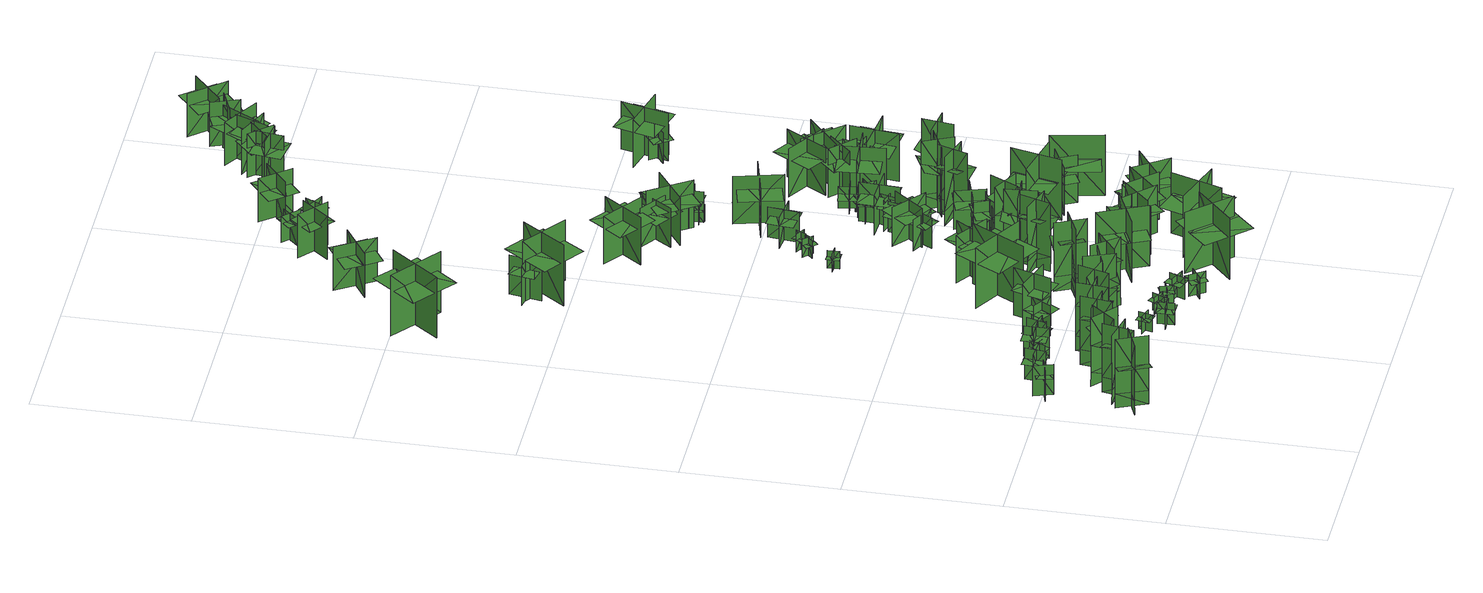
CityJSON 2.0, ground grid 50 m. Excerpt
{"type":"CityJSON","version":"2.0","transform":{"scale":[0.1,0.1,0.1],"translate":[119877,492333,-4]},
"CityObjects":{
"tree1":{"type":"SolitaryVegetationObject","geometry":[{"type":"MultiSurface","lod":"1","boundaries":[[[0,1,2]],[[0,2,3]],[[4,5,6]],[[4,6,7]],[[8,9,5]],[[8,5,4]],[[10,11,1]],[[10,1,0]],[[12,13,14]],[[12,14,15]],[[16,17,18]],[[16,18,19]]]}]},
"tree2":{"type":"SolitaryVegetationObject","geometry":[{"type":"MultiSurface","lod":"1","boundaries":[[[20,21,22]],[[20,22,23]],[[24,25,26]],[[24,26,27]],[[28,29,25]],[[28,25,24]],[[30,31,21]],[[30,21,20]],[[32,33,34]],[[32,34,35]],[[36,37,38]],[[36,38,39]]]}]},
"tree3":{"type":"SolitaryVegetationObject","geometry":[{"type":"MultiSurface","lod":"1","boundaries":[[[40,41,42]],[[40,42,43]],[[44,45,46]],[[44,46,47]],[[48,49,50]],[[48,50,51]],[[48,51,52]],[[48,52,53]]]}]},
"tree4":{"type":"SolitaryVegetationObject","geometry":[{"type":"MultiSurface","lod":"1","boundaries":[[[54,55,56]],[[54,56,57]],[[58,59,60]],[[58,60,61]],[[62,63,59]],[[62,59,58]],[[64,65,55]],[[64,55,54]],[[66,67,68]],[[66,68,69]],[[70,71,72]],[[70,72,73]]]}]},
"tree5":{"type":"SolitaryVegetationObject","geometry":[{"type":"MultiSurface","lod":"1","boundaries":[[[74,75,76]],[[74,76,77]],[[78,79,80]],[[78,80,81]],[[82,83,84]],[[82,84,85]],[[82,86,87]],[[82,87,83]]]}]},
"tree6":{"type":"SolitaryVegetationObject","geometry":[{"type":"MultiSurface","lod":"1","boundaries":[[[88,89,90]],[[88,90,91]],[[92,93,94]],[[92,94,95]],[[96,97,93]],[[96,93,92]],[[98,99,89]],[[98,89,88]],[[100,101,102]],[[100,102,103]],[[104,105,106]],[[104,106,107]]]}]},
"tree7":{"type":"SolitaryVegetationObject","geometry":[{"type":"MultiSurface","lod":"1","boundaries":[[[108,109,110]],[[108,110,111]],[[112,113,114]],[[112,114,115]],[[116,117,118]],[[116,118,119]],[[116,119,120]],[[116,120,121]]]}]},
"tree8":{"type":"SolitaryVegetationObject","geometry":[{"type":"MultiSurface","lod":"1","boundaries":[[[122,123,124]],[[122,124,125]],[[126,127,128]],[[126,128,129]],[[130,131,132]],[[130,132,133]],[[130,133,134]],[[130,134,135]]]}]},
"tree9":{"type":"SolitaryVegetationObject","geometry":[{"type":"MultiSurface","lod":"1","boundaries":[[[136,137,138]],[[136,138,139]],[[140,141,142]],[[140,142,143]],[[144,145,141]],[[144,141,140]],[[146,147,137]],[[146,137,136]],[[148,149,150]],[[148,150,151]],[[152,153,154]],[[152,154,155]]]}]},
"tree10":{"type":"SolitaryVegetationObject","geometry":[{"type":"MultiSurface","lod":"1","boundaries":[[[156,157,158]],[[156,158,159]],[[160,161,162]],[[160,162,163]],[[164,165,166]],[[164,166,167]],[[164,167,168]],[[164,168,169]]]}]},
"tree11":{"type":"SolitaryVegetationObject","geometry":[{"type":"MultiSurface","lod":"1","boundaries":[[[170,171,172]],[[170,172,173]],[[174,175,176]],[[174,176,177]],[[178,179,180]],[[178,180,181]],[[178,182,183]],[[178,183,179]]]}]},
"tree12":{"type":"SolitaryVegetationObject","geometry":[{"type":"MultiSurface","lod":"1","boundaries":[[[184,185,186]],[[184,186,187]],[[188,189,190]],[[188,190,191]],[[192,193,189]],[[192,189,188]],[[194,195,185]],[[194,185,184]],[[196,197,198]],[[196,198,199]],[[200,201,202]],[[200,202,203]]]}]},
"tree13":{"type":"SolitaryVegetationObject","geometry":[{"type":"MultiSurface","lod":"1","boundaries":[[[204,205,206]],[[204,206,207]],[[208,209,210]],[[208,210,211]],[[212,213,214]],[[212,214,215]],[[212,215,216]],[[212,216,217]]]}]},
"tree14":{"type":"SolitaryVegetationObject","geometry":[{"type":"MultiSurface","lod":"1","boundaries":[[[218,219,220]],[[218,220,221]],[[222,223,224]],[[222,224,225]],[[226,227,228]],[[226,228,229]],[[226,229,230]],[[226,230,231]]]}]},
"tree15":{"type":"SolitaryVegetationObject","geometry":[{"type":"MultiSurface","lod":"1","boundaries":[[[232,233,234]],[[232,234,235]],[[236,237,238]],[[236,238,239]],[[240,241,242]],[[240,242,243]],[[240,243,244]],[[240,244,245]]]}]},
"tree16":{"type":"SolitaryVegetationObject","geometry":[{"type":"MultiSurface","lod":"1","boundaries":[[[246,247,248]],[[246,248,249]],[[250,251,252]],[[250,252,253]],[[254,255,256]],[[254,256,257]],[[254,257,258]],[[254,258,259]]]}]},
"tree17":{"type":"SolitaryVegetationObject","geometry":[{"type":"MultiSurface","lod":"1","boundaries":[[[260,261,262]],[[260,262,263]],[[264,265,266]],[[264,266,267]],[[268,269,270]],[[268,270,271]],[[268,271,272]],[[268,272,273]]]}]},
"tree18":{"type":"SolitaryVegetationObject","geometry":[{"type":"MultiSurface","lod":"1","boundaries":[[[274,275,276]],[[274,276,277]],[[278,279,280]],[[278,280,281]],[[282,283,279]],[[282,279,278]],[[284,285,275]],[[284,275,274]],[[286,287,288]],[[286,288,289]],[[290,291,292]],[[290,292,293]]]}]},
"tree19":{"type":"SolitaryVegetationObject","geometry":[{"type":"MultiSurface","lod":"1","boundaries":[[[294,295,296]],[[294,296,297]],[[298,299,300]],[[298,300,301]],[[302,303,304]],[[302,304,305]],[[302,305,306]],[[302,306,307]]]}]},
"tree20":{"type":"SolitaryVegetationObject","geometry":[{"type":"MultiSurface","lod":"1","boundaries":[[[308,309,310]],[[308,310,311]],[[312,313,314]],[[312,314,315]],[[316,317,318]],[[316,318,319]],[[316,319,320]],[[316,320,321]]]}]},
"tree21":{"type":"SolitaryVegetationObject","geometry":[{"type":"MultiSurface","lod":"1","boundaries":[[[322,323,324]],[[322,324,325]],[[326,327,328]],[[326,328,329]],[[330,331,327]],[[330,327,326]],[[332,333,323]],[[332,323,322]],[[334,335,336]],[[334,336,337]],[[338,339,340]],[[338,340,341]]]}]},
"tree22":{"type":"SolitaryVegetationObject","geometry":[{"type":"MultiSurface","lod":"1","boundaries":[[[342,343,344]],[[342,344,345]],[[346,347,348]],[[346,348,349]],[[350,351,352]],[[350,352,353]],[[350,353,354]],[[350,354,355]]]}]},
"tree23":{"type":"SolitaryVegetationObject","geometry":[{"type":"MultiSurface","lod":"1","boundaries":[[[356,357,358]],[[356,358,359]],[[360,361,362]],[[360,362,363]],[[364,365,366]],[[364,366,367]],[[364,367,368]],[[364,368,369]]]}]},
"tree24":{"type":"SolitaryVegetationObject","geometry":[{"type":"MultiSurface","lod":"1","boundaries":[[[370,371,372]],[[370,372,373]],[[374,375,376]],[[374,376,377]],[[378,379,380]],[[378,380,381]],[[378,381,382]],[[378,382,383]]]}]},
"tree25":{"type":"SolitaryVegetationObject","geometry":[{"type":"MultiSurface","lod":"1","boundaries":[[[384,385,386]],[[384,386,387]],[[388,389,390]],[[388,390,391]],[[392,393,389]],[[392,389,388]],[[394,395,385]],[[394,385,384]],[[396,397,398]],[[396,398,399]],[[400,401,402]],[[400,402,403]]]}]},
"tree26":{"type":"SolitaryVegetationObject","geometry":[{"type":"MultiSurface","lod":"1","boundaries":[[[404,405,406]],[[404,406,407]],[[408,409,410]],[[408,410,411]],[[412,413,414]],[[412,414,415]],[[412,415,416]],[[412,416,417]]]}]},
"tree27":{"type":"SolitaryVegetationObject","geometry":[{"type":"MultiSurface","lod":"1","boundaries":[[[418,419,420]],[[418,420,421]],[[422,423,424]],[[422,424,425]],[[426,427,428]],[[426,428,429]],[[426,429,430]],[[426,430,431]]]}]},
"tree28":{"type":"SolitaryVegetationObject","geometry":[{"type":"MultiSurface","lod":"1","boundaries":[[[432,433,434]],[[432,434,435]],[[436,437,438]],[[436,438,439]],[[440,441,442]],[[440,442,443]],[[440,443,444]],[[440,444,445]]]}]},
"tree29":{"type":"SolitaryVegetationObject","geometry":[{"type":"MultiSurface","lod":"1","boundaries":[[[446,447,448]],[[446,448,449]],[[450,451,452]],[[450,452,453]],[[454,455,456]],[[454,456,457]],[[454,457,458]],[[454,458,459]]]}]},
"tree30":{"type":"SolitaryVegetationObject","geometry":[{"type":"MultiSurface","lod":"1","boundaries":[[[460,461,462]],[[460,462,463]],[[464,465,466]],[[464,466,467]],[[468,469,470]],[[468,470,471]],[[468,472,473]],[[468,473,469]]]}]},
"tree31":{"type":"SolitaryVegetationObject","geometry":[{"type":"MultiSurface","lod":"1","boundaries":[[[474,475,476]],[[474,476,477]],[[478,479,480]],[[478,480,481]],[[482,483,484]],[[482,484,485]],[[482,486,487]],[[482,487,483]]]}]},
"tree32":{"type":"SolitaryVegetationObject","geometry":[{"type":"MultiSurface","lod":"1","boundaries":[[[488,489,490]],[[488,490,491]],[[492,493,494]],[[492,494,495]],[[496,497,498]],[[496,498,499]],[[496,500,501]],[[496,501,497]]]}]},
"tree33":{"type":"SolitaryVegetationObject","geometry":[{"type":"MultiSurface","lod":"1","boundaries":[[[502,503,504]],[[502,504,505]],[[506,507,508]],[[506,508,509]],[[510,511,507]],[[510,507,506]],[[512,513,503]],[[512,503,502]],[[514,515,516]],[[514,516,517]],[[518,519,520]],[[518,520,521]]]}]},
"tree34":{"type":"SolitaryVegetationObject","geometry":[{"type":"MultiSurface","lod":"1","boundaries":[[[522,523,524]],[[522,524,525]],[[526,527,528]],[[526,528,529]],[[530,531,532]],[[530,532,533]],[[530,533,534]],[[530,534,535]]]}]},
"tree35":{"type":"SolitaryVegetationObject","geometry":[{"type":"MultiSurface","lod":"1","boundaries":[[[536,537,538]],[[536,538,539]],[[540,541,542]],[[540,542,543]],[[544,545,546]],[[544,546,547]],[[544,548,549]],[[544,549,545]]]}]},
"tree36":{"type":"SolitaryVegetationObject","geometry":[{"type":"MultiSurface","lod":"1","boundaries":[[[550,551,552]],[[550,552,553]],[[554,555,556]],[[554,556,557]],[[558,559,555]],[[558,555,554]],[[560,561,551]],[[560,551,550]],[[562,563,564]],[[562,564,565]],[[566,567,568]],[[566,568,569]]]}]},
"tree37":{"type":"SolitaryVegetationObject","geometry":[{"type":"MultiSurface","lod":"1","boundaries":[[[570,571,572]],[[570,572,573]],[[574,575,576]],[[574,576,577]],[[578,579,580]],[[578,580,581]],[[578,582,583]],[[578,583,579]]]}]},
"tree38":{"type":"SolitaryVegetationObject","geometry":[{"type":"MultiSurface","lod":"1","boundaries":[[[584,585,586]],[[584,586,587]],[[588,589,590]],[[588,590,591]],[[592,593,594]],[[592,594,595]],[[592,595,596]],[[592,596,597]]]}]},
"tree39":{"type":"SolitaryVegetationObject","geometry":[{"type":"MultiSurface","lod":"1","boundaries":[[[598,599,600]],[[598,600,601]],[[602,603,604]],[[602,604,605]],[[606,607,608]],[[606,608,609]],[[606,609,610]],[[606,610,611]]]}]},
"tree40":{"type":"SolitaryVegetationObject","geometry":[{"type":"MultiSurface","lod":"1","boundaries":[[[612,613,614]],[[612,614,615]],[[616,617,618]],[[616,618,619]],[[620,621,617]],[[620,617,616]],[[622,623,613]],[[622,613,612]],[[624,625,626]],[[624,626,627]],[[628,629,630]],[[628,630,631]]]}]},
"tree41":{"type":"SolitaryVegetationObject","geometry":[{"type":"MultiSurface","lod":"1","boundaries":[[[632,633,634]],[[632,634,635]],[[636,637,638]],[[636,638,639]],[[640,641,642]],[[640,642,643]],[[640,644,645]],[[640,645,641]]]}]},
"tree42":{"type":"SolitaryVegetationObject","geometry":[{"type":"MultiSurface","lod":"1","boundaries":[[[646,647,648]],[[646,648,649]],[[650,651,652]],[[650,652,653]],[[654,655,656]],[[654,656,657]],[[654,658,659]],[[654,659,655]]]}]},
"tree43":{"type":"SolitaryVegetationObject","geometry":[{"type":"MultiSurface","lod":"1","boundaries":[[[660,661,662]],[[660,662,663]],[[664,665,666]],[[664,666,667]],[[668,669,670]],[[668,670,671]],[[668,672,673]],[[668,673,669]]]}]},
"tree44":{"type":"SolitaryVegetationObject","geometry":[{"type":"MultiSurface","lod":"1","boundaries":[[[674,675,676]],[[674,676,677]],[[678,679,680]],[[678,680,681]],[[682,683,684]],[[682,684,685]],[[682,686,687]],[[682,687,683]]]}]},
"tree45":{"type":"SolitaryVegetationObject","geometry":[{"type":"MultiSurface","lod":"1","boundaries":[[[688,689,690]],[[688,690,691]],[[692,693,694]],[[692,694,695]],[[696,697,698]],[[696,698,699]],[[696,699,700]],[[696,700,701]]]}]},
"tree46":{"type":"SolitaryVegetationObject","geometry":[{"type":"MultiSurface","lod":"1","boundaries":[[[702,703,704]],[[702,704,705]],[[706,707,708]],[[706,708,709]],[[710,711,712]],[[710,712,713]],[[710,713,714]],[[710,714,715]]]}]},
"tree47":{"type":"SolitaryVegetationObject","geometry":[{"type":"MultiSurface","lod":"1","boundaries":[[[716,717,718]],[[716,718,719]],[[720,721,722]],[[720,722,723]],[[724,725,726]],[[724,726,727]],[[724,727,728]],[[724,728,729]]]}]},
"tree48":{"type":"SolitaryVegetationObject","geometry":[{"type":"MultiSurface","lod":"1","boundaries":[[[730,731,732]],[[730,732,733]],[[734,735,736]],[[734,736,737]],[[738,739,740]],[[738,740,741]],[[738,742,743]],[[738,743,739]]]}]},
"tree49":{"type":"SolitaryVegetationObject","geometry":[{"type":"MultiSurface","lod":"1","boundaries":[[[744,745,746]],[[744,746,747]],[[748,749,750]],[[748,750,751]],[[752,753,754]],[[752,754,755]],[[752,756,757]],[[752,757,753]]]}]},
"tree50":{"type":"SolitaryVegetationObject","geometry":[{"type":"MultiSurface","lod":"1","boundaries":[[[758,759,760]],[[758,760,761]],[[762,763,764]],[[762,764,765]],[[766,767,768]],[[766,768,769]],[[766,769,770]],[[766,770,771]]]}]},
"tree51":{"type":"SolitaryVegetationObject","geometry":[{"type":"MultiSurface","lod":"1","boundaries":[[[772,773,774]],[[772,774,775]],[[776,777,778]],[[776,778,779]],[[780,781,782]],[[780,782,783]],[[780,783,784]],[[780,784,785]]]}]},
"tree52":{"type":"SolitaryVegetationObject","geometry":[{"type":"MultiSurface","lod":"1","boundaries":[[[786,787,788]],[[786,788,789]],[[790,791,792]],[[790,792,793]],[[794,795,796]],[[794,796,797]],[[794,797,798]],[[794,798,799]]]}]},
"tree53":{"type":"SolitaryVegetationObject","geometry":[{"type":"MultiSurface","lod":"1","boundaries":[[[800,801,802]],[[800,802,803]],[[804,805,806]],[[804,806,807]],[[808,809,810]],[[808,810,811]],[[808,811,812]],[[808,812,813]]]}]},
"tree54":{"type":"SolitaryVegetationObject","geometry":[{"type":"MultiSurface","lod":"1","boundaries":[[[814,815,816]],[[814,816,817]],[[818,819,820]],[[818,820,821]],[[822,823,824]],[[822,824,825]],[[822,826,827]],[[822,827,823]]]}]},
"tree55":{"type":"SolitaryVegetationObject","geometry":[{"type":"MultiSurface","lod":"1","boundaries":[[[828,829,830]],[[828,830,831]],[[832,833,834]],[[832,834,835]],[[836,837,838]],[[836,838,839]],[[836,840,841]],[[836,841,837]]]}]},
"tree56":{"type":"SolitaryVegetationObject","geometry":[{"type":"MultiSurface","lod":"1","boundaries":[[[842,843,844]],[[842,844,845]],[[846,847,848]],[[846,848,849]],[[850,851,852]],[[850,852,853]],[[850,854,855]],[[850,855,851]]]}]},
"tree57":{"type":"SolitaryVegetationObject","geometry":[{"type":"MultiSurface","lod":"1","boundaries":[[[856,857,858]],[[856,858,859]],[[860,861,862]],[[860,862,863]],[[864,865,866]],[[864,866,867]],[[864,867,868]],[[864,868,869]]]}]},
"tree58":{"type":"SolitaryVegetationObject","geometry":[{"type":"MultiSurface","lod":"1","boundaries":[[[870,871,872]],[[870,872,873]],[[874,875,876]],[[874,876,877]],[[878,879,880]],[[878,880,881]],[[878,882,883]],[[878,883,879]]]}]},
"tree59":{"type":"SolitaryVegetationObject","geometry":[{"type":"MultiSurface","lod":"1","boundaries":[[[884,885,886]],[[884,886,887]],[[888,889,890]],[[888,890,891]],[[892,893,894]],[[892,894,895]],[[892,895,896]],[[892,896,897]]]}]},
"tree60":{"type":"SolitaryVegetationObject","geometry":[{"type":"MultiSurface","lod":"1","boundaries":[[[898,899,900]],[[898,900,901]],[[902,903,904]],[[902,904,905]],[[906,907,903]],[[906,903,902]],[[908,909,899]],[[908,899,898]],[[910,911,912]],[[910,912,913]],[[914,915,916]],[[914,916,917]]]}]},
"tree61":{"type":"SolitaryVegetationObject","geometry":[{"type":"MultiSurface","lod":"1","boundaries":[[[918,919,920]],[[918,920,921]],[[922,923,924]],[[922,924,925]],[[926,927,928]],[[926,928,929]],[[926,930,931]],[[926,931,927]]]}]},
"tree62":{"type":"SolitaryVegetationObject","geometry":[{"type":"MultiSurface","lod":"1","boundaries":[[[932,933,934]],[[932,934,935]],[[936,937,938]],[[936,938,939]],[[940,941,942]],[[940,942,943]],[[940,943,944]],[[940,944,945]]]}]},
"tree63":{"type":"SolitaryVegetationObject","geometry":[{"type":"MultiSurface","lod":"1","boundaries":[[[946,947,948]],[[946,948,949]],[[950,951,952]],[[950,952,953]],[[954,955,956]],[[954,956,957]],[[954,958,959]],[[954,959,955]]]}]},
"tree64":{"type":"SolitaryVegetationObject","geometry":[{"type":"MultiSurface","lod":"1","boundaries":[[[960,961,962]],[[960,962,963]],[[964,965,966]],[[964,966,967]],[[968,969,970]],[[968,970,971]],[[968,971,972]],[[968,972,973]]]}]},
"tree65":{"type":"SolitaryVegetationObject","geometry":[{"type":"MultiSurface","lod":"1","boundaries":[[[974,975,976]],[[974,976,977]],[[978,979,980]],[[978,980,981]],[[982,983,979]],[[982,979,978]],[[984,985,975]],[[984,975,974]],[[986,987,988]],[[986,988,989]],[[990,991,992]],[[990,992,993]]]}]},
"tree66":{"type":"SolitaryVegetationObject","geometry":[{"type":"MultiSurface","lod":"1","boundaries":[[[994,995,996]],[[994,996,997]],[[998,999,1000]],[[998,1000,1001]],[[1002,1003,999]],[[1002,999,998]],[[1004,1005,995]],[[1004,995,994]],[[994,995,1006]],[[994,1006,1007]],[[994,1008,1009]],[[994,1009,995]]]}]},
"tree67":{"type":"SolitaryVegetationObject","geometry":[{"type":"MultiSurface","lod":"1","boundaries":[[[1010,1011,1012]],[[1010,1012,1013]],[[1014,1015,1016]],[[1014,1016,1017]],[[1018,1019,1020]],[[1018,1020,1021]],[[1018,1021,1022]],[[1018,1022,1023]]]}]},
"tree68":{"type":"SolitaryVegetationObject","geometry":[{"type":"MultiSurface","lod":"1","boundaries":[[[1024,1025,1026]],[[1024,1026,1027]],[[1028,1029,1030]],[[1028,1030,1031]],[[1032,1033,1034]],[[1032,1034,1035]],[[1032,1035,1036]],[[1032,1036,1037]]]}]},
"tree69":{"type":"SolitaryVegetationObject","geometry":[{"type":"MultiSurface","lod":"1","boundaries":[[[1038,1039,1040]],[[1038,1040,1041]],[[1042,1043,1044]],[[1042,1044,1045]],[[1046,1047,1048]],[[1046,1048,1049]],[[1046,1050,1051]],[[1046,1051,1047]]]}]},
"tree70":{"type":"SolitaryVegetationObject","geometry":[{"type":"MultiSurface","lod":"1","boundaries":[[[1052,1053,1054]],[[1052,1054,1055]],[[1056,1057,1058]],[[1056,1058,1059]],[[1060,1061,1062]],[[1060,1062,1063]],[[1060,1063,1064]],[[1060,1064,1065]]]}]},
"tree71":{"type":"SolitaryVegetationObject","geometry":[{"type":"MultiSurface","lod":"1","boundaries":[[[1066,1067,1068]],[[1066,1068,1069]],[[1070,1071,1072]],[[1070,1072,1073]],[[1074,1075,1076]],[[1074,1076,1077]],[[1074,1077,1078]],[[1074,1078,1079]]]}]},
"tree72":{"type":"SolitaryVegetationObject","geometry":[{"type":"MultiSurface","lod":"1","boundaries":[[[1080,1081,1082]],[[1080,1082,1083]],[[1084,1085,1086]],[[1084,1086,1087]],[[1088,1089,1090]],[[1088,1090,1091]],[[1088,1091,1092]],[[1088,1092,1093]]]}]},
"tree73":{"type":"SolitaryVegetationObject","geometry":[{"type":"MultiSurface","lod":"1","boundaries":[[[1094,1095,1096]],[[1094,1096,1097]],[[1098,1099,1100]],[[1098,1100,1101]],[[1102,1103,1104]],[[1102,1104,1105]],[[1102,1105,1106]],[[1102,1106,1107]]]}]},
"tree74":{"type":"SolitaryVegetationObject","geometry":[{"type":"MultiSurface","lod":"1","boundaries":[[[1108,1109,1110]],[[1108,1110,1111]],[[1112,1113,1114]],[[1112,1114,1115]],[[1116,1117,1118]],[[1116,1118,1119]],[[1116,1119,1120]],[[1116,1120,1121]]]}]},
"tree75":{"type":"SolitaryVegetationObject","geometry":[{"type":"MultiSurface","lod":"1","boundaries":[[[1122,1123,1124]],[[1122,1124,1125]],[[1126,1127,1128]],[[1126,1128,1129]],[[1130,1131,1127]],[[1130,1127,1126]],[[1132,1133,1123]],[[1132,1123,1122]],[[1134,1135,1136]],[[1134,1136,1137]],[[1138,1139,1140]],[[1138,1140,1141]]]}]},
"tree76":{"type":"SolitaryVegetationObject","geometry":[{"type":"MultiSurface","lod":"1","boundaries":[[[1142,1143,1144]],[[1142,1144,1145]],[[1146,1147,1148]],[[1146,1148,1149]],[[1150,1151,1152]],[[1150,1152,1153]],[[1150,1151,1154]],[[1150,1154,1155]]]}]},
"tree77":{"type":"SolitaryVegetationObject","geometry":[{"type":"MultiSurface","lod":"1","boundaries":[[[1156,1157,1158]],[[1156,1158,1159]],[[1160,1161,1162]],[[1160,1162,1163]],[[1164,1165,1166]],[[1164,1166,1167]],[[1164,1167,1168]],[[1164,1168,1169]]]}]},
"tree78":{"type":"SolitaryVegetationObject","geometry":[{"type":"MultiSurface","lod":"1","boundaries":[[[1170,1171,1172]],[[1170,1172,1173]],[[1174,1175,1176]],[[1174,1176,1177]],[[1178,1179,1180]],[[1178,1180,1181]],[[1178,1182,1183]],[[1178,1183,1179]]]}]},
"tree79":{"type":"SolitaryVegetationObject","geometry":[{"type":"MultiSurface","lod":"1","boundaries":[[[1184,1185,1186]],[[1184,1186,1187]],[[1188,1189,1190]],[[1188,1190,1191]],[[1192,1193,1194]],[[1192,1194,1195]],[[1192,1195,1196]],[[1192,1196,1197]]]}]},
"tree80":{"type":"SolitaryVegetationObject","geometry":[{"type":"MultiSurface","lod":"1","boundaries":[[[1198,1199,1200]],[[1198,1200,1201]],[[1202,1203,1204]],[[1202,1204,1205]],[[1206,1207,1208]],[[1206,1208,1209]],[[1206,1209,1210]],[[1206,1210,1211]]]}]},
"tree81":{"type":"SolitaryVegetationObject","geometry":[{"type":"MultiSurface","lod":"1","boundaries":[[[1212,1213,1214]],[[1212,1214,1215]],[[1216,1217,1218]],[[1216,1218,1219]],[[1220,1221,1222]],[[1220,1222,1223]],[[1220,1223,1224]],[[1220,1224,1225]]]}]},
"tree82":{"type":"SolitaryVegetationObject","geometry":[{"type":"MultiSurface","lod":"1","boundaries":[[[1226,1227,1228]],[[1226,1228,1229]],[[1230,1231,1232]],[[1230,1232,1233]],[[1234,1235,1236]],[[1234,1236,1237]],[[1234,1237,1238]],[[1234,1238,1239]]]}]},
"tree83":{"type":"SolitaryVegetationObject","geometry":[{"type":"MultiSurface","lod":"1","boundaries":[[[1240,1241,1242]],[[1240,1242,1243]],[[1244,1245,1246]],[[1244,1246,1247]],[[1248,1249,1250]],[[1248,1250,1251]],[[1248,1252,1253]],[[1248,1253,1249]]]}]},
"tree84":{"type":"SolitaryVegetationObject","geometry":[{"type":"MultiSurface","lod":"1","boundaries":[[[1254,1255,1256]],[[1254,1256,1257]],[[1258,1259,1260]],[[1258,1260,1261]],[[1262,1263,1264]],[[1262,1264,1265]],[[1262,1265,1266]],[[1262,1266,1267]]]}]},
"tree85":{"type":"SolitaryVegetationObject","geometry":[{"type":"MultiSurface","lod":"1","boundaries":[[[1268,1269,1270]],[[1268,1270,1271]],[[1272,1273,1274]],[[1272,1274,1275]],[[1276,1277,1278]],[[1276,1278,1279]],[[1276,1280,1281]],[[1276,1281,1277]]]}]},
"tree86":{"type":"SolitaryVegetationObject","geometry":[{"type":"MultiSurface","lod":"1","boundaries":[[[1282,1283,1284]],[[1282,1284,1285]],[[1286,1287,1288]],[[1286,1288,1289]],[[1290,1291,1292]],[[1290,1292,1293]],[[1290,1294,1295]],[[1290,1295,1291]]]}]},
"tree87":{"type":"SolitaryVegetationObject","geometry":[{"type":"MultiSurface","lod":"1","boundaries":[[[1296,1297,1298]],[[1296,1298,1299]],[[1300,1301,1302]],[[1300,1302,1303]],[[1304,1305,1306]],[[1304,1306,1307]],[[1304,1308,1309]],[[1304,1309,1305]]]}]},
"tree88":{"type":"SolitaryVegetationObject","geometry":[{"type":"MultiSurface","lod":"1","boundaries":[[[1310,1311,1312]],[[1310,1312,1313]],[[1314,1315,1316]],[[1314,1316,1317]],[[1318,1319,1320]],[[1318,1320,1321]],[[1318,1321,1322]],[[1318,1322,1323]]]}]},
"tree89":{"type":"SolitaryVegetationObject","geometry":[{"type":"MultiSurface","lod":"1","boundaries":[[[1324,1325,1326]],[[1324,1326,1327]],[[1328,1329,1330]],[[1328,1330,1331]],[[1332,1333,1334]],[[1332,1334,1335]],[[1332,1336,1337]],[[1332,1337,1333]]]}]},
"tree90":{"type":"SolitaryVegetationObject","geometry":[{"type":"MultiSurface","lod":"1","boundaries":[[[1338,1339,1340]],[[1338,1340,1341]],[[1342,1343,1344]],[[1342,1344,1345]],[[1346,1347,1348]],[[1346,1348,1349]],[[1346,1349,1350]],[[1346,1350,1351]]]}]}
},
"vertices":[
[90,166,92],[50,261,92],[52,262,287],[92,167,287],[120,238,93],[25,198,93],[25,197,287],[121,237,287],[121,237,41],[25,197,41],[92,167,41],[52,262,41],[91,166,187],[51,262,187],[2,241,206],[43,146,206],[57,249,218],[87,177,218],[123,193,229],[93,264,229],
[136,318,92],[114,216,92],[113,217,286],[134,318,286],[70,275,92],[171,254,92],[172,255,286],[70,276,286],[70,276,40],[172,255,40],[134,318,40],[113,217,40],[135,318,187],[113,217,187],[165,206,205],[186,307,205],[116,230,217],[132,307,217],[93,314,228],[78,238,228],
[125,465,17],[106,526,17],[106,526,125],[125,465,125],[144,502,17],[144,502,125],[84,484,125],[84,484,17],[142,501,90],[135,527,90],[86,512,90],[94,487,90],[101,461,90],[150,476,90],
[237,290,89],[159,357,89],[160,359,284],[238,291,284],[232,368,90],[164,289,90],[165,289,284],[232,368,284],[232,368,38],[165,289,38],[238,291,38],[160,359,38],[238,291,185],[159,358,185],[125,318,203],[204,251,203],[170,349,215],[230,299,215],[255,329,226],[195,379,226],
[229,530,16],[163,536,16],[163,536,127],[229,530,127],[196,569,16],[190,503,16],[190,503,127],[196,569,127],[196,569,91],[190,503,91],[226,500,91],[232,566,91],[160,573,91],[154,506,91],
[280,414,87],[266,312,87],[264,312,281],[278,414,281],[217,367,87],[320,353,87],[320,354,281],[217,368,281],[217,368,35],[320,354,35],[278,414,35],[264,312,35],[279,414,182],[265,312,182],[317,304,201],[331,407,201],[266,326,212],[277,403,212],[238,408,223],[228,331,223],
[216,548,15],[271,541,15],[271,541,92],[216,548,92],[239,519,15],[246,574,15],[246,574,92],[239,519,92],[239,519,71],[266,515,71],[273,570,71],[246,574,71],[218,577,71],[211,523,71],
[276,522,14],[295,573,14],[295,573,91],[276,522,91],[309,537,14],[258,556,14],[258,556,91],[309,537,91],[309,537,69],[319,562,69],[268,582,69],[258,556,69],[248,531,69],[299,511,69],
[356,443,84],[346,340,84],[345,340,279],[354,443,279],[295,393,85],[399,384,85],[399,385,279],[295,394,279],[295,394,33],[399,385,33],[354,443,33],[345,340,33],[355,443,179],[345,340,179],[398,335,198],[407,438,198],[347,354,210],[353,431,210],[314,435,221],[307,357,221],
[324,596,14],[324,518,14],[324,518,122],[324,596,122],[287,559,14],[365,560,14],[365,560,122],[287,559,122],[287,559,92],[287,521,92],[365,521,92],[365,560,92],[364,598,92],[287,598,92],
[367,596,15],[350,532,15],[350,532,125],[367,596,125],[323,570,15],[387,552,15],[387,552,125],[323,570,125],[323,570,89],[387,552,89],[397,587,89],[333,605,89],[313,535,89],[377,518,89],
[487,385,84],[387,414,84],[388,415,279],[487,386,279],[450,453,84],[420,354,84],[421,354,279],[450,453,279],[450,453,32],[421,354,32],[487,386,32],[388,415,32],[487,386,179],[388,415,179],[373,364,198],[472,335,198],[401,411,210],[476,389,210],[487,427,220],[412,449,220],
[381,541,16],[386,585,16],[386,585,78],[381,541,78],[404,559,16],[360,565,16],[360,565,78],[404,559,78],[404,559,60],[407,581,60],[363,587,60],[360,565,60],[357,543,60],[401,537,60],
[524,252,35],[481,263,35],[481,263,96],[524,252,96],[509,278,35],[498,235,35],[498,235,96],[509,278,96],[509,278,79],[488,283,79],[477,240,79],[498,235,79],[520,230,79],[530,272,79],
[442,574,17],[399,564,17],[399,564,79],[442,574,79],[417,590,17],[428,547,17],[428,547,79],[417,590,79],[417,590,61],[396,585,61],[406,542,61],[428,547,61],[449,552,61],[439,595,61],
[562,177,26],[562,232,26],[562,232,103],[562,177,103],[588,203,26],[533,202,26],[533,202,103],[588,203,103],[588,203,81],[588,230,81],[533,230,81],[533,202,81],[533,175,81],[589,175,81],
[435,588,16],[501,548,16],[501,548,124],[435,588,124],[446,538,16],[487,604,16],[487,604,124],[446,538,124],[446,538,94],[479,518,94],[520,584,94],[487,604,94],[454,624,94],[413,558,94],
[568,415,86],[471,380,86],[470,381,280],[568,417,280],[498,449,86],[533,351,86],[534,352,280],[498,449,280],[498,449,34],[534,352,34],[568,417,34],[470,381,34],[568,416,181],[471,381,181],[489,331,199],[586,367,199],[484,386,211],[557,413,211],[543,450,222],[470,423,222],
[621,257,34],[601,217,34],[601,217,96],[621,257,96],[593,247,34],[633,228,34],[633,228,96],[593,247,96],[593,247,78],[583,227,78],[623,208,78],[633,228,78],[642,248,78],[603,267,78],
[503,548,15],[542,670,15],[542,670,186],[503,548,186],[576,586,15],[576,586,186],[454,625,186],[454,625,15],[576,586,132],[592,637,132],[495,668,132],[479,617,132],[462,566,132],[560,535,132],
[563,439,87],[627,358,87],[626,357,281],[562,438,281],[554,361,87],[635,425,87],[634,426,281],[553,362,281],[553,362,35],[634,426,35],[562,438,35],[626,357,35],[562,438,182],[626,357,182],[668,390,201],[604,471,201],[618,368,212],[569,429,212],[538,404,223],[587,343,223],
[686,231,34],[644,216,34],[644,216,95],[686,231,95],[659,243,34],[674,202,34],[674,202,95],[659,243,95],[659,243,78],[638,236,78],[653,194,78],[674,202,78],[695,209,78],[680,251,78],
[721,224,32],[699,173,32],[699,173,109],[721,224,109],[687,210,32],[737,189,32],[737,189,109],[687,210,109],[687,210,87],[676,185,87],[727,163,87],[737,189,87],[748,214,87],[697,236,87],
[724,166,28],[755,120,28],[755,120,105],[724,166,105],[717,130,28],[763,161,28],[763,161,105],[717,130,105],[717,130,84],[733,107,84],[778,138,84],[763,161,84],[747,184,84],[701,152,84],
[673,571,81],[715,477,81],[714,476,276],[671,571,276],[644,498,82],[739,541,82],[739,542,276],[644,499,276],[644,499,30],[739,542,30],[671,571,30],[714,476,30],[672,571,176],[714,477,176],[762,498,195],[720,593,195],[708,489,207],[676,560,207],[640,544,218],[673,473,218],
[598,652,10],[698,826,10],[698,826,228],[598,652,228],[736,691,10],[562,791,10],[562,791,228],[736,691,228],[729,695,167],[772,771,167],[613,863,167],[569,787,167],[525,711,167],[685,619,167],
[225,2373,16],[67,2497,16],[67,2497,234],[225,2373,234],[206,2515,16],[83,2357,16],[83,2357,234],[206,2515,234],[201,2509,173],[132,2563,173],[19,2418,173],[88,2364,173],[157,2310,173],[270,2454,173],
[667,793,14],[724,781,14],[724,781,92],[667,793,92],[687,762,14],[687,762,92],[700,819,92],[700,819,14],[687,762,67],[711,757,67],[721,802,67],[697,808,67],[674,813,67],[664,767,67],
[850,203,26],[969,73,26],[969,73,245],[850,203,245],[844,63,26],[973,182,26],[973,182,245],[844,63,245],[848,186,174],[789,130,174],[910,2,174],[969,58,174],[1028,114,174],[907,242,174],
[771,351,26],[925,420,26],[925,420,244],[771,351,244],[870,314,26],[870,314,244],[801,468,244],[801,468,26],[778,362,160],[913,422,160],[885,484,160],[751,424,160],[807,297,160],[942,357,160],
[697,782,10],[771,889,10],[771,889,182],[697,782,182],[798,802,10],[691,875,10],[691,875,182],[798,802,182],[704,792,138],[771,889,138],[729,919,138],[661,821,138],[746,762,138],[813,860,138],
[412,2120,16],[308,2140,16],[308,2140,157],[412,2120,157],[365,2189,16],[344,2085,16],[344,2085,157],[365,2189,157],[403,2121,120],[308,2140,120],[300,2099,120],[395,2080,120],[411,2163,120],[316,2182,120],
[817,702,77],[785,603,77],[783,604,272],[815,702,272],[747,667,78],[845,634,78],[846,635,272],[747,668,272],[747,668,26],[846,635,26],[815,702,26],[783,604,26],[816,702,172],[784,604,172],[834,587,191],[866,686,191],[788,617,203],[812,691,203],[774,703,214],[751,629,214],
[331,2015,16],[435,2158,16],[435,2158,235],[331,2015,235],[470,2037,16],[327,2140,16],[327,2140,235],[470,2037,235],[348,2016,164],[415,1970,164],[515,2114,164],[449,2161,164],[382,2207,164],[281,2063,164],
[866,371,26],[996,394,26],[996,394,197],[866,371,197],[934,324,26],[934,324,197],[911,454,197],[911,454,26],[873,377,131],[987,398,131],[978,451,131],[864,430,131],[883,323,131],[997,343,131],
[789,707,74],[892,714,74],[893,713,269],[789,705,269],[848,655,75],[840,758,75],[840,758,269],[847,655,269],[847,655,23],[840,758,23],[789,705,23],[893,713,23],[789,706,169],[893,713,169],[889,766,188],[785,758,188],[878,712,200],[801,706,200],[804,667,210],[881,673,210],
[685,1272,20],[685,1234,20],[685,1234,83],[685,1272,83],[665,1252,20],[703,1252,20],[703,1252,83],[665,1252,83],[665,1252,62],[703,1252,62],[703,1272,62],[665,1272,62],[665,1231,62],[703,1231,62],
[1062,286,27],[1005,119,27],[1005,119,246],[1062,286,246],[936,224,27],[1103,168,27],[1103,168,246],[936,224,246],[1046,280,175],[969,305,175],[915,137,175],[993,112,175],[1070,87,175],[1124,255,175],
[256,2710,34],[333,2589,34],[333,2589,190],[256,2710,190],[235,2609,34],[356,2687,34],[356,2687,190],[235,2609,190],[240,2613,146],[274,2560,146],[385,2631,146],[351,2683,146],[317,2736,146],[206,2665,146],
[935,738,73],[843,786,73],[844,787,267],[935,739,267],[912,813,73],[864,721,73],[864,720,267],[912,812,267],[912,812,21],[864,720,21],[935,739,21],[844,787,21],[935,739,168],[843,787,168],[819,740,186],[911,692,186],[856,780,198],[925,745,198],[943,780,209],[874,815,209],
[966,421,25],[1060,328,25],[1060,328,197],[966,421,197],[967,339,25],[967,339,197],[1060,433,197],[1060,433,25],[975,419,131],[1057,338,131],[1095,376,131],[1013,457,131],[936,380,131],[1018,298,131],
[730,1357,19],[756,1329,19],[756,1329,82],[730,1357,82],[729,1327,19],[757,1353,19],[757,1353,82],[729,1327,82],[729,1327,62],[757,1353,62],[743,1368,62],[715,1343,62],[743,1312,62],[771,1338,62],
[892,1054,19],[851,982,19],[851,982,129],[892,1054,129],[829,1035,19],[901,995,19],[901,995,129],[829,1035,129],[888,1048,100],[851,982,100],[880,966,100],[917,1032,100],[860,1064,100],[823,997,100],
[752,1380,21],[785,1362,21],[785,1362,84],[752,1380,84],[760,1352,21],[778,1385,21],[778,1385,84],[760,1352,84],[760,1352,63],[778,1385,63],[760,1395,63],[742,1362,63],[778,1342,63],[797,1375,63],
[918,865,20],[958,773,20],[958,773,158],[918,865,158],[893,803,20],[985,842,20],[985,842,158],[893,803,158],[893,803,120],[913,758,120],[1005,797,120],[985,842,120],[965,888,120],[874,849,120],
[595,1829,19],[688,1956,19],[688,1956,190],[595,1829,190],[706,1847,19],[579,1940,19],[579,1940,190],[706,1847,190],[701,1851,142],[741,1907,142],[624,1992,142],[584,1936,142],[543,1881,142],[660,1796,142],
[937,1111,17],[855,1012,17],[855,1012,157],[937,1111,157],[845,1102,17],[945,1019,17],[945,1019,157],[845,1102,157],[849,1098,118],[813,1055,118],[905,979,118],[941,1023,118],[976,1066,118],[885,1142,118],
[1052,339,24],[1148,430,24],[1148,430,195],[1052,339,195],[1135,337,24],[1135,337,195],[1044,433,195],[1044,433,24],[1054,348,129],[1138,428,129],[1101,467,129],[1017,387,129],[1093,308,129],[1177,387,129],
[945,1084,18],[882,1104,18],[882,1104,128],[945,1084,128],[921,1129,18],[901,1066,18],[901,1066,128],[921,1129,128],[921,1129,92],[901,1066,92],[936,1055,92],[956,1118,92],[887,1140,92],[867,1077,92],
[822,1481,18],[810,1382,18],[810,1382,127],[822,1481,127],[766,1436,18],[866,1425,18],[866,1425,127],[766,1436,127],[770,1436,97],[765,1392,97],[857,1382,97],[862,1425,97],[866,1469,97],[775,1479,97],
[441,2763,74],[353,2838,74],[353,2838,229],[441,2763,229],[435,2837,74],[435,2837,229],[360,2749,229],[360,2749,74],[435,2837,180],[398,2869,180],[338,2798,180],[375,2767,180],[412,2735,180],[472,2806,180],
[938,873,20],[1033,902,20],[1033,902,159],[938,873,159],[997,841,20],[967,937,20],[967,937,159],[997,841,159],[997,841,120],[1044,856,120],[1015,951,120],[967,937,120],[920,922,120],[949,827,120],
[689,1848,20],[795,1776,20],[795,1776,160],[689,1848,160],[707,1758,20],[780,1864,20],[780,1864,160],[707,1758,160],[710,1762,121],[756,1731,121],[823,1828,121],[777,1860,121],[730,1892,121],[663,1794,121],
[941,1100,16],[960,1164,16],[960,1164,127],[941,1100,127],[986,1125,16],[922,1143,16],[922,1143,127],[986,1125,127],[986,1125,91],[922,1143,91],[912,1108,91],[976,1090,91],[996,1160,91],[932,1178,91],
[1146,425,22],[1222,316,22],[1222,316,193],[1146,425,193],[1132,343,22],[1132,343,193],[1240,419,193],[1240,419,22],[1155,421,127],[1221,326,127],[1265,357,127],[1199,452,127],[1109,389,127],[1175,294,127],
[1078,626,21],[1117,790,21],[1117,790,239],[1078,626,239],[1168,682,21],[1168,682,239],[1004,721,239],[1004,721,21],[1074,638,155],[1108,781,155],[1041,797,155],[1008,654,155],[1143,622,155],[1177,765,155],
[961,1100,15],[967,1229,15],[967,1229,155],[961,1100,155],[1029,1163,15],[900,1169,15],[900,1169,155],[1029,1163,155],[1024,1163,116],[1026,1220,116],[908,1225,116],[905,1169,116],[903,1112,116],[1021,1107,116],
[424,2853,72],[473,2904,72],[473,2904,166],[424,2853,166],[480,2854,72],[429,2904,72],[429,2904,166],[480,2854,166],[428,2858,141],[473,2904,141],[454,2923,141],[408,2877,141],[448,2838,141],[493,2884,141],
[851,1821,20],[722,1732,20],[722,1732,191],[851,1821,191],[740,1840,20],[830,1711,20],[830,1711,191],[740,1840,191],[744,1835,143],[687,1796,143],[770,1677,143],[826,1716,143],[883,1755,143],[801,1874,143],
[1051,1002,72],[1018,903,72],[1016,904,267],[1049,1002,267],[981,967,73],[1079,934,73],[1079,935,267],[981,968,267],[981,968,21],[1079,935,21],[1049,1002,21],[1016,904,21],[1050,1002,167],[1017,904,167],[1067,887,186],[1100,985,186],[1021,917,198],[1045,991,198],[1008,1003,209],[984,929,209],
[953,1207,16],[1012,1212,16],[1012,1212,94],[953,1207,94],[989,1177,16],[984,1236,16],[984,1236,94],[989,1177,94],[958,1207,74],[1012,1212,74],[1010,1235,74],[956,1231,74],[960,1184,74],[1014,1188,74],
[876,1600,16],[916,1448,16],[916,1448,187],[876,1600,187],[820,1502,16],[973,1542,16],[973,1542,187],[820,1502,187],[827,1504,140],[844,1437,140],[984,1474,140],[966,1541,140],[949,1607,140],[809,1571,140],
[1105,623,21],[1224,681,21],[1224,681,192],[1105,623,192],[1184,597,21],[1184,597,192],[1125,716,192],[1125,716,21],[1110,631,126],[1214,682,126],[1190,731,126],[1087,680,126],[1135,581,126],[1238,632,126],
[865,1684,22],[859,1720,22],[859,1720,84],[865,1684,84],[879,1704,22],[879,1704,84],[843,1698,84],[843,1698,22],[877,1704,64],[875,1718,64],[847,1714,64],[849,1699,64],[851,1684,64],[880,1689,64],
[1033,988,69],[1127,1033,69],[1127,1031,263],[1034,987,263],[1107,962,69],[1062,1055,69],[1061,1055,263],[1106,961,263],[1106,961,17],[1061,1055,17],[1034,987,17],[1127,1031,17],[1034,987,164],[1127,1032,164],[1104,1080,183],[1011,1035,183],[1114,1026,194],[1044,992,194],[1062,956,205],[1131,990,205],
[990,1193,70],[1037,1230,70],[1018,1254,70],[971,1217,70],[994,1234,70],[1031,1187,70],[1034,1189,124],[997,1236,124],[997,1236,15],[1034,1189,15],[992,1191,15],[1038,1228,15],[1037,1230,124],[990,1193,124],[1009,1169,70],[1056,1206,70],
[861,1686,21],[864,1767,21],[864,1767,130],[861,1686,130],[899,1721,21],[899,1721,130],[818,1724,130],[818,1724,21],[899,1721,95],[900,1755,95],[835,1758,95],[834,1724,95],[833,1690,95],[898,1687,95],
[1015,1239,18],[1023,1239,18],[1023,1250,18],[1015,1250,18],[1019,1239,23],[1019,1239,14],[1019,1250,14],[1019,1250,23],[1015,1246,19],[1015,1246,22],[1024,1246,22],[1023,1246,18],[1023,1246,15],[1015,1246,15],
[1238,523,21],[1205,689,21],[1205,689,239],[1238,523,239],[1295,611,21],[1295,611,239],[1130,579,239],[1130,579,21],[1229,533,155],[1200,677,155],[1133,663,155],[1162,519,155],[1298,546,155],[1270,690,155],
[1031,1237,18],[1031,1237,95],[1022,1303,95],[1022,1303,18],[996,1265,18],[996,1265,95],[1059,1274,95],[1059,1274,18],[986,1263,70],[991,1230,70],[1070,1242,70],[1065,1275,70],[1060,1308,70],[981,1297,70],
[960,1535,17],[918,1582,17],[918,1582,125],[960,1535,125],[962,1577,17],[962,1577,125],[915,1535,125],[915,1535,17],[960,1575,90],[943,1595,90],[905,1561,90],[923,1541,90],[940,1522,90],[978,1556,90],
[933,1563,18],[946,1605,18],[946,1605,80],[933,1563,80],[959,1576,18],[917,1590,18],[917,1590,80],[959,1576,80],[959,1576,62],[966,1597,62],[924,1611,62],[917,1590,62],[910,1569,62],[952,1555,62],
[975,1599,18],[950,1562,18],[950,1562,80],[975,1599,80],[946,1594,18],[983,1569,18],[983,1569,80],[946,1594,80],[946,1594,62],[934,1575,62],[970,1550,62],[983,1569,62],[995,1587,62],[958,1612,62],
[592,2853,15],[651,2822,15],[651,2822,107],[592,2853,107],[605,2811,15],[636,2869,15],[636,2869,107],[605,2811,107],[605,2811,81],[634,2795,81],[665,2853,81],[636,2869,81],[607,2885,81],[575,2826,81],
[1124,1039,70],[1227,1023,70],[1226,1022,265],[1124,1037,265],[1170,976,71],[1186,1078,71],[1185,1078,265],[1170,976,265],[1170,976,19],[1185,1078,19],[1124,1037,19],[1226,1022,19],[1124,1038,165],[1227,1022,165],[1234,1075,184],[1132,1090,184],[1212,1024,196],[1136,1035,196],[1130,997,207],[1207,986,207],
[559,2917,49],[650,2991,49],[650,2991,206],[559,2917,206],[638,2909,49],[564,3001,49],[564,3001,206],[638,2909,206],[561,2914,154],[652,2988,154],[615,3034,154],[524,2960,154],[682,2951,154],[591,2878,154],
[1123,1175,13],[1112,1332,13],[1112,1332,183],[1123,1175,183],[1196,1261,13],[1039,1249,13],[1039,1249,183],[1196,1261,183],[1190,1260,136],[1185,1329,136],[1040,1318,136],[1045,1250,136],[1050,1181,136],[1195,1192,136],
[1157,1273,12],[1083,1346,12],[1083,1346,186],[1157,1273,186],[1157,1353,12],[1083,1279,12],[1083,1279,186],[1157,1353,186],[1157,1353,129],[1083,1279,129],[1123,1238,129],[1197,1312,129],[1116,1393,129],[1042,1319,129],
[1064,1464,12],[1198,1382,12],[1198,1382,183],[1064,1464,183],[1091,1355,12],[1173,1490,12],[1173,1490,183],[1091,1355,183],[1095,1361,136],[1153,1325,136],[1229,1448,136],[1170,1484,136],[1111,1520,136],[1036,1397,136],
[1170,1221,13],[1196,1323,13],[1196,1323,153],[1170,1221,153],[1228,1256,13],[1228,1256,153],[1127,1282,153],[1127,1282,13],[1228,1256,109],[1239,1298,109],[1158,1319,109],[1147,1277,109],[1136,1234,109],[1217,1213,109],
[1233,1309,10],[1215,1153,10],[1215,1153,181],[1233,1309,181],[1146,1239,10],[1302,1220,10],[1302,1220,181],[1146,1239,181],[1152,1238,134],[1144,1170,134],[1288,1153,134],[1296,1221,134],[1304,1289,134],[1160,1307,134],
[1129,1440,11],[1230,1320,11],[1230,1320,182],[1129,1440,182],[1120,1328,11],[1241,1430,11],[1241,1430,182],[1120,1328,182],[1125,1332,135],[1170,1279,135],[1280,1373,135],[1236,1425,135],[1191,1478,135],[1081,1385,135],
[1162,1870,19],[1216,1909,19],[1216,1909,129],[1162,1870,129],[1213,1863,19],[1174,1916,19],[1174,1916,129],[1213,1863,129],[1213,1863,94],[1174,1916,94],[1144,1895,94],[1183,1841,94],[1242,1884,94],[1203,1938,94],
[1182,1858,17],[1221,2010,17],[1221,2010,188],[1182,1858,188],[1278,1916,17],[1126,1955,17],[1126,1955,188],[1278,1916,188],[1272,1917,140],[1289,1984,140],[1149,2020,140],[1132,1954,140],[1114,1887,140],[1255,1851,140],
[888,3076,6],[875,2982,6],[875,2982,164],[888,3076,164],[830,3032,6],[924,3019,6],[924,3019,164],[830,3032,164],[830,3032,113],[924,3019,113],[931,3070,113],[837,3083,113],[823,2981,113],[916,2967,113],
[929,3023,6],[866,3093,6],[866,3093,164],[929,3023,164],[933,3095,6],[862,3032,6],[862,3032,164],[933,3095,164],[933,3095,113],[862,3032,113],[897,2993,113],[967,3057,113],[898,3134,113],[827,3071,113],
[969,3149,5],[924,3040,5],[924,3040,162],[969,3149,162],[883,3113,5],[992,3067,5],[992,3067,162],[883,3113,162],[965,3140,121],[924,3040,121],[967,3022,121],[1008,3122,121],[922,3158,121],[881,3058,121],
[944,3073,6],[1016,3197,6],[1016,3197,161],[944,3073,161],[1043,3100,6],[919,3173,6],[919,3173,161],[1043,3100,161],[1038,3103,118],[1069,3157,118],[956,3224,118],[924,3170,118],[893,3116,118],[1006,3049,118],
[1001,3235,15],[1037,3147,15],[1037,3147,173],[1001,3235,173],[973,3168,15],[1061,3204,15],[1061,3204,173],[973,3168,173],[973,3168,122],[1061,3204,122],[1041,3252,122],[953,3216,122],[992,3120,122],[1080,3156,122],
[1137,3304,19],[1028,3211,19],[1028,3211,174],[1137,3304,174],[1035,3311,19],[1128,3202,19],[1128,3202,174],[1035,3311,174],[1039,3307,131],[991,3266,131],[1076,3166,131],[1124,3207,131],[1172,3247,131],[1086,3347,131]
]}
